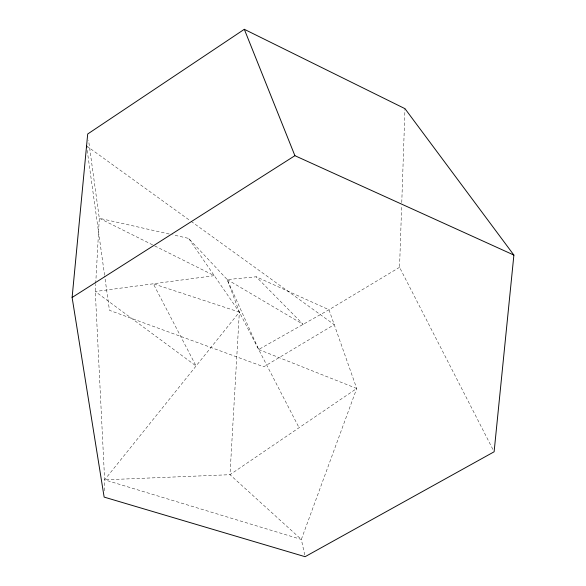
<?xml version="1.0" encoding="UTF-8"?>
<svg xmlns="http://www.w3.org/2000/svg" width="586" height="586" viewBox="0 0 586 586"><rect width="100%" height="100%" fill="white"/><g stroke="black" fill="none" stroke-linecap="round" stroke-linejoin="round"><path stroke-width="0.44" stroke-dasharray="2.93 2.2" d="M104.315 490.738L104.63 479.839L95.291 291.52L95.686 284.305M492.87 449.352L399.549 267.304L401.644 206.221M401.769 202.573L404.977 108.666M95.73 283.404L99.305 218.256L88.581 140.34M304.72 554.971L301.336 539.442L104.63 479.839L239.352 312.096L227.229 279.573L188.641 238.399L172.724 234.81M399.549 267.304L328.98 309.752L258.668 349.498L227.229 279.573L256.214 276.797L328.98 309.752L356.728 388.503L301.336 539.442L229.983 474.697L104.63 479.839M169.186 234.012L99.305 218.256L153.935 245.527M258.668 349.498L356.728 388.503L229.983 474.697L239.352 312.096L188.641 238.399M154.755 245.937L214.278 275.654L95.291 291.52L196.076 365.979L153.298 283.785L239.352 312.096L299.072 427.714M227.229 279.573L303.13 324.366L256.214 276.797M86.567 145.899L190.377 220.827M191.124 221.362L334.232 324.659L263.759 366.792L109.457 310.324L104.696 276.101M87.204 150.426L104.572 275.2"/><path stroke-width="0.88" d="M72.115 297.476L87.702 133.996L244.318 29.3L404.977 108.666L513.885 255.078L494.115 451.791L305.094 556.7L104.14 497.096L72.115 297.476L294.905 155.686L513.885 255.078M244.318 29.3L294.905 155.686M86.567 145.899L86.823 147.709"/></g></svg>
